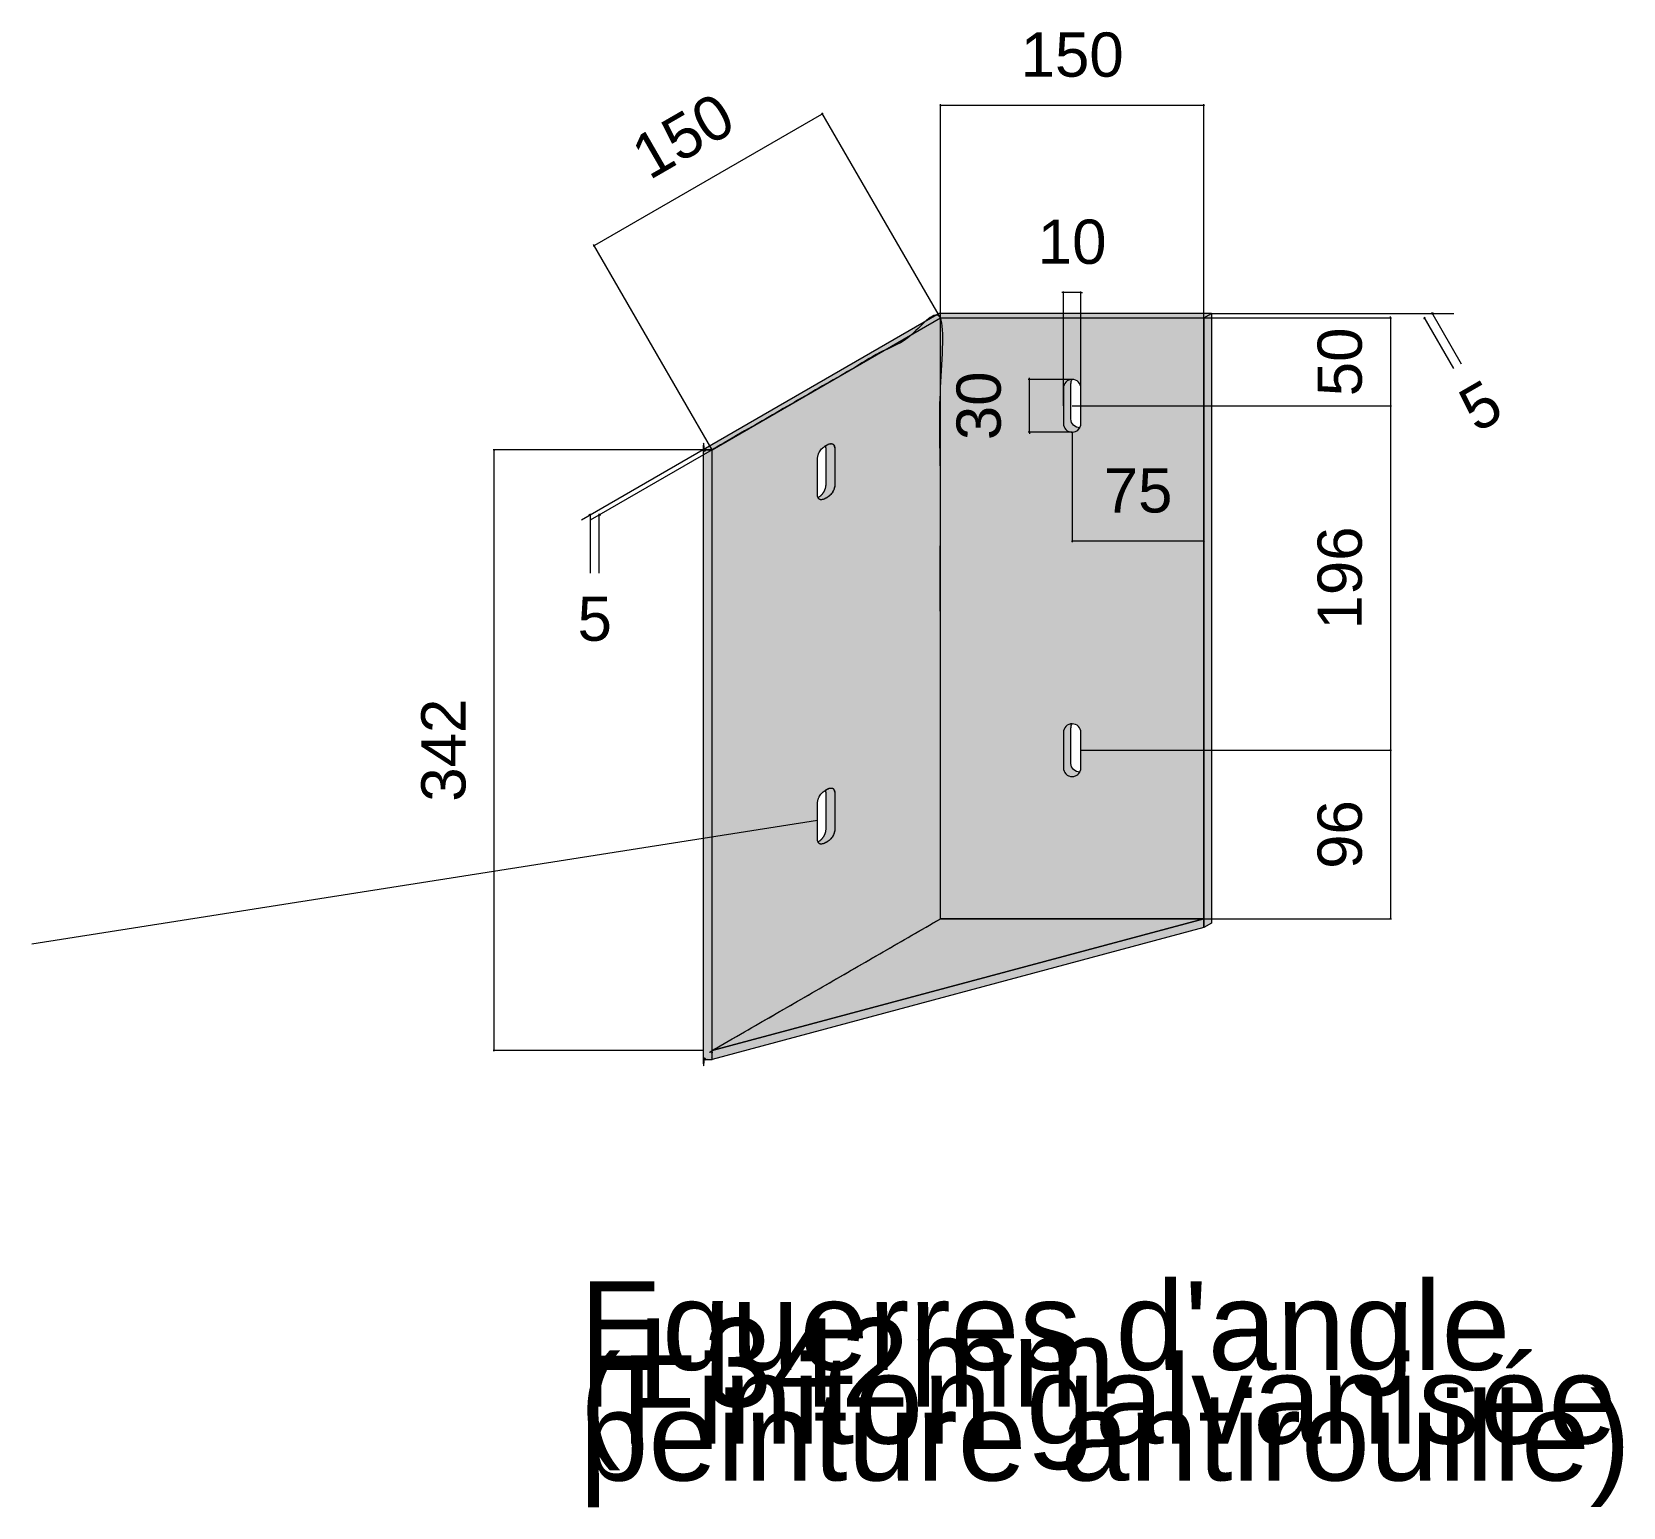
# Model space of a CAD drawing. Header units: metres. Extents: x 1838950 to 1842843, y 5171318 to 5174224.
# Drawn here: x 1841938 to 1842843, y 5172597 to 5173437 of the extents above; entities that cross this region are included whole.
import ezdxf

# ---------------------------------------------------------------- set-up
doc = ezdxf.new("R2010")
doc.units = ezdxf.units.M
doc.header["$LTSCALE"] = 0.0254
doc.header["$PDMODE"] = 1
doc.header["$PDSIZE"] = -2
doc.layers.get('0').update_dxf_attribs({"lineweight": 18})
doc.layers.get('DEFPOINTS').update_dxf_attribs({"lineweight": 18})
for name, color, linetype, lineweight in [('00 CHAZAL METAL COTE', 7, 'Continuous', 5), ('00 CHAZAL METAL DESSUS', 7, 'Continuous', 5), ('00 CHAZAL METAL FACE', 7, 'Continuous', 5), ('00 CHAZAL METAL LEGENDE', 7, 'Continuous', 5), ('Cotation', 7, 'Continuous', 5)]:
    doc.layers.add(name, color=color, linetype=linetype, lineweight=lineweight)
doc.styles.add('Arial', font='arial.ttf')
doc.dimstyles.new('Arch', dxfattribs={"dimtxt": 302.065972, "dimasz": 0.002245, "dimexe": 0.003175, "dimexo": 0.001587, "dimgap": 0.001587, "dimtad": 1, "dimzin": 3, "dimtxsty": 'Arial', "dimblk": 'VW_SLASH', "dimblk1": 'VW_SLASH', "dimblk2": 'VW_SLASH', "dimcen": 0, "dimdle": 0.001587, "dimazin": 0, "dimtfac": 1, "dimtix": 1, "dimtmove": 0, "dimatfit": 0, "dimldrblk": 'VW_FILLEDARROW-3', "dimfxl": 1, "dimfrac": 2, "dimtolj": 1, "dimtzin": 3, "dimarcsym": 0})

# ---------------------------------------------------------------- blocks, each defined once
blk = doc.blocks.new('VW_SLASH')
at = {"color": 0, "linetype": 'ByBlock', "lineweight": -2, "transparency": 16777216}
blk.add_line((0.7, 0), (-1, 0), dxfattribs=at)
at = {"color": 0, "lineweight": 20, "transparency": 16777216, "flags": 128}
blk.add_lwpolyline([(0.5, 0.5), (-0.5, -0.5)], dxfattribs=at)
blk = doc.blocks.new('*D1561')
at = {"layer": 'Cotation', "color": 0, "lineweight": -2, "transparency": 16777216}
for p, q in [((1842454.46, 5173274.12), (1842454.46, 5173395.75)), ((1842604.01, 5173395.11), (1842454.91, 5173395.11)), ((1842604.46, 5173274.12), (1842604.46, 5173395.75))]:
    blk.add_line(p, q, dxfattribs=at)
at = {"layer": 'DEFPOINTS', "color": 0, "transparency": 16777216}
for p in [(1842454.46, 5173395.11), (1842454.46, 5173274.11), (1842604.46, 5173274.11)]:
    blk.add_point(p, dxfattribs=at)
at = {"layer": 'Cotation', "color": 0, "lineweight": -2, "transparency": 16777216, "xscale": 0.44896484375, "yscale": 0.44896484375, "zscale": 0.44896484375, "rotation": 180}
blk.add_blockref('VW_SLASH', (1842454.46, 5173395.11), dxfattribs=at)
at = {"layer": 'Cotation', "color": 0, "lineweight": -2, "transparency": 16777216, "xscale": 0.44896484375, "yscale": 0.44896484375, "zscale": 0.44896484375}
blk.add_blockref('VW_SLASH', (1842604.46, 5173395.11), dxfattribs=at)
at = {"layer": 'Cotation', "color": 0, "transparency": 16777216, "insert": (1842529.46, 5173423.84), "char_height": 25.172, "attachment_point": 5, "style": 'Arial'}
blk.add_mtext('\\A1;150', dxfattribs=at)
blk = doc.blocks.new('VW_FILLEDARROW-3')
at = {"linetype": 'Continuous', "lineweight": 0, "transparency": 16777216}
blk.add_hatch(color=0, dxfattribs=at).paths.add_polyline_path([(-1.4, 0.4), (0, 0), (-1.4, -0.4)])
at = {"color": 0, "lineweight": 5, "transparency": 16777216, "flags": 128}
blk.add_lwpolyline([(-1.4, 0.4), (0, 0), (-1.4, -0.4)], close=True, dxfattribs=at)
blk = doc.blocks.new('*D1562')
at = {"layer": 'Cotation', "color": 0, "lineweight": -2, "transparency": 16777216}
for p, q in [((1842257.85, 5173315.54), (1842386.98, 5173390.09)), ((1842454.46, 5173274.12), (1842387.05, 5173390.87)), ((1842324.55, 5173199.12), (1842257.14, 5173315.87))]:
    blk.add_line(p, q, dxfattribs=at)
at = {"layer": 'DEFPOINTS', "color": 0, "transparency": 16777216}
for p in [(1842387.37, 5173390.32), (1842454.46, 5173274.11), (1842324.55, 5173199.11)]:
    blk.add_point(p, dxfattribs=at)
at = {"layer": 'Cotation', "color": 0, "lineweight": -2, "transparency": 16777216, "xscale": 0.44896484375, "yscale": 0.44896484375, "zscale": 0.44896484375}
for p, rotation in [((1842387.37, 5173390.32), 29.99999999991682), ((1842257.46, 5173315.32), 209.9999999999168)]:
    blk.add_blockref('VW_SLASH', p, dxfattribs=dict(at, rotation=rotation))
at = {"layer": 'Cotation', "color": 0, "transparency": 16777216, "insert": (1842308.05, 5173377.7), "char_height": 25.172, "attachment_point": 5, "rotation": 30, "style": 'Arial'}
blk.add_mtext('\\A1;150', dxfattribs=at)
blk = doc.blocks.new('*D1563')
at = {"layer": 'Cotation', "color": 0, "lineweight": -2, "transparency": 16777216}
for p, q in [((1842604.46, 5173254.09), (1842604.46, 5173146.48)), ((1842529.46, 5173209.11), (1842529.46, 5173146.48)), ((1842604.01, 5173147.11), (1842529.91, 5173147.11))]:
    blk.add_line(p, q, dxfattribs=at)
at = {"layer": 'DEFPOINTS', "color": 0, "transparency": 16777216}
for p in [(1842604.46, 5173254.09), (1842529.46, 5173209.11), (1842529.46, 5173147.11)]:
    blk.add_point(p, dxfattribs=at)
at = {"layer": 'Cotation', "color": 0, "lineweight": -2, "transparency": 16777216, "xscale": 0.44896484375, "yscale": 0.44896484375, "zscale": 0.44896484375, "rotation": 180}
blk.add_blockref('VW_SLASH', (1842529.46, 5173147.11), dxfattribs=at)
at = {"layer": 'Cotation', "color": 0, "lineweight": -2, "transparency": 16777216, "xscale": 0.44896484375, "yscale": 0.44896484375, "zscale": 0.44896484375}
blk.add_blockref('VW_SLASH', (1842604.46, 5173147.11), dxfattribs=at)
at = {"layer": 'Cotation', "color": 0, "transparency": 16777216, "insert": (1842566.96, 5173175.79), "char_height": 25.172, "attachment_point": 5, "style": 'Arial'}
blk.add_mtext('\\A1;75', dxfattribs=at)
blk = doc.blocks.new('*D1564')
at = {"layer": 'Cotation', "color": 0, "lineweight": -2, "transparency": 16777216}
for p, q in [((1842529.46, 5173239.11), (1842504.5, 5173239.11)), ((1842505.13, 5173239.56), (1842505.13, 5173240.01)), ((1842505.13, 5173209.11), (1842505.13, 5173239.11)), ((1842529.46, 5173209.11), (1842504.5, 5173209.11)), ((1842505.13, 5173208.67), (1842505.13, 5173208.22))]:
    blk.add_line(p, q, dxfattribs=at)
at = {"layer": 'DEFPOINTS', "color": 0, "transparency": 16777216}
for p in [(1842505.13, 5173239.11), (1842529.46, 5173239.11), (1842529.46, 5173209.11)]:
    blk.add_point(p, dxfattribs=at)
at = {"layer": 'Cotation', "color": 0, "lineweight": -2, "transparency": 16777216, "xscale": 0.44896484375, "yscale": 0.44896484375, "zscale": 0.44896484375}
for p, rotation in [((1842505.13, 5173239.11), 270), ((1842505.13, 5173209.11), 90)]:
    blk.add_blockref('VW_SLASH', p, dxfattribs=dict(at, rotation=rotation))
at = {"layer": 'Cotation', "color": 0, "transparency": 16777216, "insert": (1842476.41, 5173224.11), "char_height": 25.172, "attachment_point": 5, "rotation": 90, "style": 'Arial'}
blk.add_mtext('\\A1;30', dxfattribs=at)
blk = doc.blocks.new('*D1565')
at = {"layer": 'Cotation', "color": 0, "lineweight": -2, "transparency": 16777216}
for p, q in [((1842524.01, 5173288.61), (1842523.56, 5173288.61)), ((1842524.46, 5173224.12), (1842524.46, 5173289.25)), ((1842534.46, 5173288.61), (1842524.46, 5173288.61)), ((1842534.46, 5173224.12), (1842534.46, 5173289.25)), ((1842534.91, 5173288.61), (1842535.35, 5173288.61))]:
    blk.add_line(p, q, dxfattribs=at)
at = {"layer": 'DEFPOINTS', "color": 0, "transparency": 16777216}
for p in [(1842524.46, 5173288.61), (1842524.46, 5173224.11), (1842534.46, 5173224.11)]:
    blk.add_point(p, dxfattribs=at)
at = {"layer": 'Cotation', "color": 0, "lineweight": -2, "transparency": 16777216, "xscale": 0.44896484375, "yscale": 0.44896484375, "zscale": 0.44896484375}
blk.add_blockref('VW_SLASH', (1842524.46, 5173288.61), dxfattribs=at)
at = {"layer": 'Cotation', "color": 0, "lineweight": -2, "transparency": 16777216, "xscale": 0.44896484375, "yscale": 0.44896484375, "zscale": 0.44896484375, "rotation": 180}
blk.add_blockref('VW_SLASH', (1842534.46, 5173288.61), dxfattribs=at)
at = {"layer": 'Cotation', "color": 0, "transparency": 16777216, "insert": (1842529.46, 5173317.34), "char_height": 25.172, "attachment_point": 5, "style": 'Arial'}
blk.add_mtext('\\A1;10', dxfattribs=at)
blk = doc.blocks.new('*D1566')
at = {"layer": 'Cotation', "color": 0, "lineweight": -2, "transparency": 16777216}
for p, q in [((1842254.88, 5173162.04), (1842254.43, 5173162.04)), ((1842255.33, 5173128.83), (1842255.33, 5173162.67)), ((1842260.33, 5173128.83), (1842260.33, 5173162.67)), ((1842260.78, 5173162.04), (1842261.23, 5173162.04))]:
    blk.add_line(p, q, dxfattribs=at)
at = {"layer": 'DEFPOINTS', "color": 0, "transparency": 16777216}
for p in [(1842255.33, 5173162.04), (1842255.33, 5173128.83), (1842260.33, 5173128.83)]:
    blk.add_point(p, dxfattribs=at)
at = {"layer": 'Cotation', "color": 0, "lineweight": -2, "transparency": 16777216, "xscale": 0.44896484375, "yscale": 0.44896484375, "zscale": 0.44896484375}
blk.add_blockref('VW_SLASH', (1842255.33, 5173162.04), dxfattribs=at)
at = {"layer": 'Cotation', "color": 0, "lineweight": -2, "transparency": 16777216, "xscale": 0.44896484375, "yscale": 0.44896484375, "zscale": 0.44896484375, "rotation": 180}
blk.add_blockref('VW_SLASH', (1842260.33, 5173162.04), dxfattribs=at)
at = {"layer": 'Cotation', "color": 0, "transparency": 16777216, "insert": (1842257.83, 5173102.79), "char_height": 25.172, "attachment_point": 5, "style": 'Arial'}
blk.add_mtext('\\A1;5', dxfattribs=at)
blk = doc.blocks.new('*D1567')
at = {"layer": 'Cotation', "color": 0, "lineweight": -2, "transparency": 16777216}
for p, q in [((1842729.69, 5173273.89), (1842729.31, 5173273.67)), ((1842746.69, 5173245.35), (1842729.77, 5173274.66)), ((1842751.02, 5173247.85), (1842734.1, 5173277.16)), ((1842734.8, 5173276.84), (1842735.19, 5173277.06))]:
    blk.add_line(p, q, dxfattribs=at)
at = {"layer": 'DEFPOINTS', "color": 0, "transparency": 16777216}
for p in [(1842730.08, 5173274.11), (1842751.02, 5173247.85), (1842746.69, 5173245.35)]:
    blk.add_point(p, dxfattribs=at)
at = {"layer": 'Cotation', "color": 0, "lineweight": -2, "transparency": 16777216, "xscale": 0.44896484375, "yscale": 0.44896484375, "zscale": 0.44896484375}
for p, rotation in [((1842730.08, 5173274.11), 30.00000000449721), ((1842734.41, 5173276.61), 210.0000000044972)]:
    blk.add_blockref('VW_SLASH', p, dxfattribs=dict(at, rotation=rotation))
at = {"layer": 'Cotation', "color": 0, "transparency": 16777216, "insert": (1842761.87, 5173224.05), "char_height": 25.172, "attachment_point": 5, "rotation": 30, "style": 'Arial'}
blk.add_mtext('\\A1;5', dxfattribs=at)
blk = doc.blocks.new('*D1568')
at = {"layer": 'Cotation', "color": 0, "lineweight": -2, "transparency": 16777216}
for p, q in [((1842322.05, 5173199.11), (1842199.97, 5173199.11)), ((1842200.61, 5172857.56), (1842200.61, 5173198.67)), ((1842319.55, 5172857.11), (1842199.97, 5172857.11))]:
    blk.add_line(p, q, dxfattribs=at)
at = {"layer": 'DEFPOINTS', "color": 0, "transparency": 16777216}
for p in [(1842200.61, 5173199.11), (1842322.05, 5173199.11), (1842319.55, 5172857.11)]:
    blk.add_point(p, dxfattribs=at)
at = {"layer": 'Cotation', "color": 0, "lineweight": -2, "transparency": 16777216, "xscale": 0.44896484375, "yscale": 0.44896484375, "zscale": 0.44896484375}
for p, rotation in [((1842200.61, 5173199.11), 90), ((1842200.61, 5172857.11), 270)]:
    blk.add_blockref('VW_SLASH', p, dxfattribs=dict(at, rotation=rotation))
at = {"layer": 'Cotation', "color": 0, "transparency": 16777216, "insert": (1842171.88, 5173028.11), "char_height": 25.172, "attachment_point": 5, "rotation": 90, "style": 'Arial'}
blk.add_mtext('\\A1;342', dxfattribs=at)
blk = doc.blocks.new('*D1569')
at = {"layer": 'Cotation', "color": 0, "lineweight": -2, "transparency": 16777216}
for p, q in [((1842529.46, 5173274.11), (1842711.23, 5173274.11)), ((1842710.6, 5173274.56), (1842710.6, 5173275.01)), ((1842710.6, 5173274.11), (1842710.6, 5173224.11)), ((1842529.46, 5173224.11), (1842711.23, 5173224.11)), ((1842710.6, 5173223.67), (1842710.6, 5173223.22))]:
    blk.add_line(p, q, dxfattribs=at)
at = {"layer": 'DEFPOINTS', "color": 0, "transparency": 16777216}
for p in [(1842529.46, 5173274.11), (1842529.46, 5173224.11), (1842710.6, 5173224.11)]:
    blk.add_point(p, dxfattribs=at)
at = {"layer": 'Cotation', "color": 0, "lineweight": -2, "transparency": 16777216, "xscale": 0.44896484375, "yscale": 0.44896484375, "zscale": 0.44896484375}
for p, rotation in [((1842710.6, 5173274.11), 270), ((1842710.6, 5173224.11), 90)]:
    blk.add_blockref('VW_SLASH', p, dxfattribs=dict(at, rotation=rotation))
at = {"layer": 'Cotation', "color": 0, "transparency": 16777216, "insert": (1842681.87, 5173249.11), "char_height": 25.172, "attachment_point": 5, "rotation": 90, "style": 'Arial'}
blk.add_mtext('\\A1;50', dxfattribs=at)
blk = doc.blocks.new('*D1581')
at = {"layer": 'Cotation', "color": 0, "lineweight": -2, "transparency": 16777216}
for p, q in [((1842534.46, 5173028.11), (1842711.23, 5173028.11)), ((1842710.6, 5173027.67), (1842710.6, 5172932.56)), ((1842545.33, 5172932.11), (1842711.23, 5172932.11))]:
    blk.add_line(p, q, dxfattribs=at)
at = {"layer": 'DEFPOINTS', "color": 0, "transparency": 16777216}
for p in [(1842534.46, 5173028.11), (1842545.33, 5172932.11), (1842710.6, 5172932.11)]:
    blk.add_point(p, dxfattribs=at)
at = {"layer": 'Cotation', "color": 0, "lineweight": -2, "transparency": 16777216, "xscale": 0.44896484375, "yscale": 0.44896484375, "zscale": 0.44896484375}
for p, rotation in [((1842710.6, 5173028.11), 90), ((1842710.6, 5172932.11), 270)]:
    blk.add_blockref('VW_SLASH', p, dxfattribs=dict(at, rotation=rotation))
at = {"layer": 'Cotation', "color": 0, "transparency": 16777216, "insert": (1842681.87, 5172980.11), "char_height": 25.172, "attachment_point": 5, "rotation": 90, "style": 'Arial'}
blk.add_mtext('\\A1;96', dxfattribs=at)
blk = doc.blocks.new('*D1582')
at = {"layer": 'Cotation', "color": 0, "lineweight": -2, "transparency": 16777216}
for p, q in [((1842534.46, 5173224.11), (1842711.23, 5173224.11)), ((1842710.6, 5173223.67), (1842710.6, 5173028.56)), ((1842534.46, 5173028.11), (1842711.23, 5173028.11))]:
    blk.add_line(p, q, dxfattribs=at)
at = {"layer": 'DEFPOINTS', "color": 0, "transparency": 16777216}
for p in [(1842534.46, 5173224.11), (1842534.46, 5173028.11), (1842710.6, 5173028.11)]:
    blk.add_point(p, dxfattribs=at)
at = {"layer": 'Cotation', "color": 0, "lineweight": -2, "transparency": 16777216, "xscale": 0.44896484375, "yscale": 0.44896484375, "zscale": 0.44896484375}
for p, rotation in [((1842710.6, 5173224.11), 90), ((1842710.6, 5173028.11), 270)]:
    blk.add_blockref('VW_SLASH', p, dxfattribs=dict(at, rotation=rotation))
at = {"layer": 'Cotation', "color": 0, "transparency": 16777216, "insert": (1842681.87, 5173126.11), "char_height": 25.172, "attachment_point": 5, "rotation": 90, "style": 'Arial'}
blk.add_mtext('\\A1;196', dxfattribs=at)
blk = doc.blocks.new('Groupe-2045-1')
at = {"layer": '00 CHAZAL METAL COTE', "linetype": 'Continuous', "lineweight": 0, "true_color": 0x888888}
h = blk.add_hatch(color=252, dxfattribs=at)
h.paths.add_polyline_path([(1842454.46, 5172932.11), (1842324.55, 5172857.11), (1842324.55, 5172852.11), (1842319.55, 5172852.11), (1842319.55, 5173199.11), (1842324.55, 5173199.11), (1842454.46, 5173274.11)])
h.paths.add_polyline_path([(1842384.5, 5173192.95), (1842384.5, 5173174.5), (1842384.58, 5173173.19), (1842384.82, 5173172.16), (1842385.21, 5173171.39), (1842385.75, 5173170.89), (1842386.46, 5173170.67), (1842387.32, 5173170.71), (1842388.33, 5173171.03), (1842389.5, 5173171.61), (1842390.68, 5173172.38), (1842391.69, 5173173.24), (1842392.55, 5173174.19), (1842393.25, 5173175.22), (1842393.8, 5173176.35), (1842394.19, 5173177.57), (1842394.43, 5173178.88), (1842394.5, 5173180.27), (1842394.5, 5173198.73), (1842394.43, 5173200.04), (1842394.19, 5173201.07), (1842393.8, 5173201.84), (1842393.25, 5173202.34), (1842392.55, 5173202.56), (1842391.69, 5173202.52), (1842390.68, 5173202.2), (1842389.5, 5173201.61), (1842388.33, 5173200.85), (1842387.32, 5173199.99), (1842386.46, 5173199.04), (1842385.75, 5173198.01), (1842385.21, 5173196.88), (1842384.82, 5173195.66), (1842384.58, 5173194.35)])
h.paths.add_polyline_path([(1842384.5, 5172996.95), (1842384.5, 5172978.5), (1842384.58, 5172977.19), (1842384.82, 5172976.16), (1842385.21, 5172975.39), (1842385.75, 5172974.89), (1842386.46, 5172974.67), (1842387.32, 5172974.71), (1842388.33, 5172975.03), (1842389.5, 5172975.61), (1842390.68, 5172976.38), (1842391.69, 5172977.24), (1842392.55, 5172978.19), (1842393.25, 5172979.22), (1842393.8, 5172980.35), (1842394.19, 5172981.57), (1842394.43, 5172982.88), (1842394.5, 5172984.27), (1842394.5, 5173002.73), (1842394.43, 5173004.04), (1842394.19, 5173005.07), (1842393.8, 5173005.84), (1842393.25, 5173006.34), (1842392.55, 5173006.56), (1842391.69, 5173006.52), (1842390.68, 5173006.2), (1842389.5, 5173005.61), (1842388.33, 5173004.85), (1842387.32, 5173003.99), (1842386.46, 5173003.04), (1842385.75, 5173002.01), (1842385.21, 5173000.88), (1842384.82, 5172999.66), (1842384.58, 5172998.35)])
blk.add_hatch(color=252, dxfattribs=at).paths.add_polyline_path([(1842608.79, 5172929.61), (1842604.46, 5172927.11), (1842604.46, 5173274.11), (1842608.79, 5173276.61)])
h = blk.add_hatch(color=252, dxfattribs=at)
edge = h.paths.add_edge_path()
edge.add_arc((1842533.79, 5173216.61), 5, 180, 270, ccw=False)
edge.add_line((1842528.79, 5173216.61), (1842528.79, 5173236.61))
edge.add_arc((1842533.79, 5173236.61), 5, 150.00001, 180, ccw=False)
edge.add_arc((1842529.46, 5173234.11), 5, 90, 180)
edge.add_line((1842524.46, 5173234.11), (1842524.46, 5173214.11))
edge.add_arc((1842529.46, 5173214.11), 5, 180, 330)
edge.add_line((1842533.79, 5173211.61), (1842533.79, 5173211.61))
h = blk.add_hatch(color=252, dxfattribs=at)
edge = h.paths.add_edge_path()
edge.add_arc((1842533.79, 5173020.61), 5, 180, 270, ccw=False)
edge.add_line((1842528.79, 5173020.61), (1842528.79, 5173040.61))
edge.add_arc((1842533.79, 5173040.61), 5, 150.00001, 180, ccw=False)
edge.add_arc((1842529.46, 5173038.11), 5, 90, 180)
edge.add_line((1842524.46, 5173038.11), (1842524.46, 5173018.11))
edge.add_arc((1842529.46, 5173018.11), 5, 180, 330)
edge.add_line((1842533.79, 5173015.61), (1842533.79, 5173015.61))
at = {"layer": '00 CHAZAL METAL DESSUS', "linetype": 'Continuous', "lineweight": 0, "true_color": 0x555555}
for points in [[(1842608.79, 5173276.61), (1842453.79, 5173276.61), (1842319.55, 5173199.11), (1842324.55, 5173199.11), (1842454.46, 5173274.11), (1842604.46, 5173274.11)], [(1842324.55, 5172857.11), (1842454.46, 5172932.11), (1842604.46, 5172932.11)]]:
    blk.add_hatch(color=251, dxfattribs=at).paths.add_polyline_path(points)
at = {"layer": '00 CHAZAL METAL FACE', "linetype": 'Continuous', "lineweight": 0, "true_color": 0xbbbbbb}
h = blk.add_hatch(color=9, dxfattribs=at)
h.paths.add_polyline_path([(1842604.46, 5172932.11), (1842454.46, 5172932.11), (1842454.46, 5173274.11), (1842604.46, 5173274.11)])
edge = h.paths.add_edge_path()
edge.add_line((1842524.46, 5173038.11), (1842524.46, 5173018.11))
edge.add_arc((1842529.46, 5173018.11), 5, 180, 360)
edge.add_line((1842534.46, 5173018.11), (1842534.46, 5173038.11))
edge.add_arc((1842529.46, 5173038.11), 5, 0, 180)
edge.add_line((1842524.46, 5173038.11), (1842524.46, 5173038.11))
edge = h.paths.add_edge_path()
edge.add_line((1842524.46, 5173234.11), (1842524.46, 5173214.11))
edge.add_arc((1842529.46, 5173214.11), 5, 180, 360)
edge.add_line((1842534.46, 5173214.11), (1842534.46, 5173234.11))
edge.add_arc((1842529.46, 5173234.11), 5, 0, 180)
edge.add_line((1842524.46, 5173234.11), (1842524.46, 5173234.11))
for points in [[(1842389.5, 5173198.73), (1842389.5, 5173180.27), (1842389.43, 5173178.94), (1842389.22, 5173177.68), (1842388.86, 5173176.5), (1842388.36, 5173175.41), (1842387.72, 5173174.4), (1842386.93, 5173173.48), (1842386, 5173172.63), (1842384.93, 5173171.87), (1842385.23, 5173171.36), (1842385.6, 5173170.99), (1842386.06, 5173170.76), (1842386.59, 5173170.66), (1842387.2, 5173170.69), (1842387.89, 5173170.86), (1842388.66, 5173171.17), (1842389.5, 5173171.61), (1842390.68, 5173172.38), (1842391.69, 5173173.24), (1842392.55, 5173174.19), (1842393.25, 5173175.22), (1842393.8, 5173176.35), (1842394.19, 5173177.57), (1842394.43, 5173178.88), (1842394.5, 5173180.27), (1842394.5, 5173198.73), (1842394.43, 5173200.04), (1842394.19, 5173201.07), (1842393.8, 5173201.84), (1842393.25, 5173202.34), (1842392.55, 5173202.56), (1842391.69, 5173202.52), (1842390.68, 5173202.2), (1842389.5, 5173201.61), (1842389.45, 5173201.58), (1842389.4, 5173201.55), (1842389.34, 5173201.52), (1842389.29, 5173201.49), (1842389.24, 5173201.46), (1842389.18, 5173201.42), (1842389.13, 5173201.39), (1842389.08, 5173201.36), (1842389.18, 5173201.11), (1842389.27, 5173200.84), (1842389.34, 5173200.54), (1842389.4, 5173200.23), (1842389.45, 5173199.89), (1842389.48, 5173199.52), (1842389.5, 5173199.14)], [(1842324.55, 5173199.11), (1842319.55, 5173199.11), (1842319.55, 5172852.11), (1842324.55, 5172852.11)], [(1842389.5, 5173002.73), (1842389.5, 5172984.27), (1842389.43, 5172982.94), (1842389.22, 5172981.68), (1842388.86, 5172980.5), (1842388.36, 5172979.41), (1842387.72, 5172978.4), (1842386.93, 5172977.48), (1842386, 5172976.63), (1842384.93, 5172975.87), (1842385.23, 5172975.36), (1842385.6, 5172974.99), (1842386.06, 5172974.76), (1842386.59, 5172974.66), (1842387.2, 5172974.69), (1842387.89, 5172974.86), (1842388.66, 5172975.17), (1842389.5, 5172975.61), (1842390.68, 5172976.38), (1842391.69, 5172977.24), (1842392.55, 5172978.19), (1842393.25, 5172979.22), (1842393.8, 5172980.35), (1842394.19, 5172981.57), (1842394.43, 5172982.88), (1842394.5, 5172984.27), (1842394.5, 5173002.73), (1842394.43, 5173004.04), (1842394.19, 5173005.07), (1842393.8, 5173005.84), (1842393.25, 5173006.34), (1842392.55, 5173006.56), (1842391.69, 5173006.52), (1842390.68, 5173006.2), (1842389.5, 5173005.61), (1842389.45, 5173005.58), (1842389.4, 5173005.55), (1842389.34, 5173005.52), (1842389.29, 5173005.49), (1842389.24, 5173005.46), (1842389.18, 5173005.42), (1842389.13, 5173005.39), (1842389.08, 5173005.36), (1842389.18, 5173005.11), (1842389.27, 5173004.84), (1842389.34, 5173004.54), (1842389.4, 5173004.23), (1842389.45, 5173003.89), (1842389.48, 5173003.52), (1842389.5, 5173003.14)], [(1842324.55, 5172852.11), (1842324.55, 5172857.11), (1842604.46, 5172932.11), (1842604.46, 5172927.11)]]:
    blk.add_hatch(color=9, dxfattribs=at).paths.add_polyline_path(points)
at = {"layer": '00 CHAZAL METAL LEGENDE', "linetype": 'Continuous', "lineweight": 0}
blk.add_hatch(color=7, dxfattribs=at).paths.add_polyline_path([(1842384.5, 5172988.34), (1842384.5, 5172988.34), (1842384.5, 5172988.34)])
at = {"layer": '00 CHAZAL METAL COTE', "flags": 128}
blk.add_lwpolyline([(1842608.79, 5172929.61), (1842604.46, 5172927.11), (1842604.46, 5173274.11), (1842608.79, 5173276.61)], close=True, dxfattribs=at)
for points in [[(1842533.79, 5173211.61, -0.414214), (1842528.79, 5173216.61), (1842528.79, 5173236.61, -0.131652), (1842529.46, 5173239.11, 0.414214), (1842524.46, 5173234.11), (1842524.46, 5173214.11, 0.767327), (1842533.79, 5173211.61)], [(1842533.79, 5173015.61, -0.414214), (1842528.79, 5173020.61), (1842528.79, 5173040.61, -0.131652), (1842529.46, 5173043.11, 0.414214), (1842524.46, 5173038.11), (1842524.46, 5173018.11, 0.767327), (1842533.79, 5173015.61)]]:
    blk.add_lwpolyline(points, format="xyb", close=True, dxfattribs=at)
at = {"layer": '00 CHAZAL METAL COTE'}
for points, degree, knots in [([(1842454.46, 5172932.11), (1842324.55, 5172857.11), (1842324.55, 5172852.11), (1842319.55, 5172852.11), (1842319.55, 5173199.11), (1842324.55, 5173199.11), (1842454.46, 5173274.11), (1842454.46, 5172932.11)], 1, [0, 0, 0.149402, 0.154382, 0.159363, 0.50498, 0.50996, 0.659363, 1, 1]), ([(1842384.5, 5173192.95), (1842384.5, 5173183.73), (1842384.5, 5173168.73), (1842394.5, 5173174.5), (1842394.5, 5173189.5), (1842394.5, 5173204.5), (1842384.5, 5173198.73), (1842384.5, 5173192.95)], 2, [0, 0, 0, 0.222074, 0.361037, 0.5, 0.722074, 0.861037, 1, 1, 1]), ([(1842384.5, 5172996.95), (1842384.5, 5172987.73), (1842384.5, 5172972.73), (1842394.5, 5172978.5), (1842394.5, 5172993.5), (1842394.5, 5173008.5), (1842384.5, 5173002.73), (1842384.5, 5172996.95)], 2, [0, 0, 0, 0.222074, 0.361037, 0.5, 0.722074, 0.861037, 1, 1, 1])]:
    blk.add_open_spline(points, degree=degree, knots=knots, dxfattribs=at)
at = {"layer": '00 CHAZAL METAL DESSUS', "flags": 128}
for points in [[(1842608.79, 5173276.61), (1842453.79, 5173276.61), (1842319.55, 5173199.11), (1842324.55, 5173199.11), (1842454.46, 5173274.11), (1842604.46, 5173274.11)], [(1842324.55, 5172857.11), (1842454.46, 5172932.11), (1842604.46, 5172932.11)]]:
    blk.add_lwpolyline(points, close=True, dxfattribs=at)
at = {"layer": '00 CHAZAL METAL FACE', "flags": 128}
for points in [[(1842604.46, 5172932.11), (1842454.46, 5172932.11), (1842454.46, 5173274.11), (1842604.46, 5173274.11)], [(1842324.55, 5173199.11), (1842319.55, 5173199.11), (1842319.55, 5172852.11), (1842324.55, 5172852.11)], [(1842324.55, 5172852.11), (1842324.55, 5172857.11), (1842604.46, 5172932.11), (1842604.46, 5172927.11)]]:
    blk.add_lwpolyline(points, close=True, dxfattribs=at)
for points in [[(1842524.46, 5173234.11), (1842524.46, 5173214.11, 1), (1842534.46, 5173214.11), (1842534.46, 5173234.11, 1), (1842524.46, 5173234.11)], [(1842524.46, 5173038.11), (1842524.46, 5173018.11, 1), (1842534.46, 5173018.11), (1842534.46, 5173038.11, 1), (1842524.46, 5173038.11)]]:
    blk.add_lwpolyline(points, format="xyb", close=True, dxfattribs=at)
at = {"layer": '00 CHAZAL METAL FACE'}
for points in [[(1842389.5, 5173198.73), (1842389.5, 5173189.5), (1842389.5, 5173174.75), (1842384.93, 5173171.87), (1842385.96, 5173169.57), (1842389.5, 5173171.61), (1842394.5, 5173174.5), (1842394.5, 5173189.5), (1842394.5, 5173204.5), (1842389.5, 5173201.61), (1842389.29, 5173201.49), (1842389.08, 5173201.36), (1842389.5, 5173200.41), (1842389.5, 5173198.73)], [(1842389.5, 5173002.73), (1842389.5, 5172993.5), (1842389.5, 5172978.75), (1842384.93, 5172975.87), (1842385.96, 5172973.57), (1842389.5, 5172975.61), (1842394.5, 5172978.5), (1842394.5, 5172993.5), (1842394.5, 5173008.5), (1842389.5, 5173005.61), (1842389.29, 5173005.49), (1842389.08, 5173005.36), (1842389.5, 5173004.41), (1842389.5, 5173002.73)]]:
    blk.add_open_spline(points, degree=2, knots=[0, 0, 0, 0.295361, 0.472154, 0.472154, 0.554637, 0.554637, 0.671066, 0.857128, 0.973557, 0.973557, 0.978616, 0.978616, 1, 1, 1], dxfattribs=at)
at = {"layer": '00 CHAZAL METAL LEGENDE'}
for p, q in [((1842608.79, 5173276.61), (1842746.68, 5173276.61)), ((1842319.55, 5173199.11), (1842250.27, 5173159.11)), ((1842324.55, 5173199.11), (1842255.27, 5173159.11)), ((1841937.53, 5172917.88), (1842384.5, 5172988.34))]:
    blk.add_line(p, q, dxfattribs=at)
at = {"layer": '00 CHAZAL METAL LEGENDE', "lineweight": 5, "flags": 128}
blk.add_lwpolyline([(1842384.5, 5172988.34), (1842384.5, 5172988.34), (1842384.5, 5172988.34)], close=True, dxfattribs=at)
at = {"layer": '00 CHAZAL METAL LEGENDE', "insert": (1842249.26, 5172725.72), "char_height": 50.3443, "attachment_point": 1, "line_spacing_factor": 0.25, "style": 'Arial'}
blk.add_mtext("Equerres d'angle\\PH 342mm\\P(Finiton galvanisée\\Ppeinture antirouille)", dxfattribs=at)
at = {"layer": 'Cotation'}
for base, p1, p2, picture, middle in [((1842454.46, 5173395.11), (1842604.46, 5173274.11), (1842454.46, 5173274.11), '*D1561', (1842529.46, 5173423.84)), ((1842524.46, 5173288.61), (1842534.46, 5173224.11), (1842524.46, 5173224.11), '*D1565', (1842529.46, 5173317.34)), ((1842529.46, 5173147.11), (1842604.46, 5173254.09), (1842529.46, 5173209.11), '*D1563', (1842566.96, 5173175.79))]:
    dim = blk.add_linear_dim(base=base, p1=p1, p2=p2, dimstyle='Arch', override={"dimtxt": 25.172164, "dimasz": 0.448965, "dimexe": 0.635, "dimgap": 15.875, "dimdec": 0, "dimpost": '<>', "dimtxsty": 'Arial', "dimdle": 0.3175, "dimtmove": 2}, dxfattribs=at)
    dim.commit()
    dim.dimension.update_dxf_attribs({"geometry": picture, "text_midpoint": middle})
for base, p1, p2, angle, picture, middle in [((1842387.37, 5173390.32), (1842324.55, 5173199.11), (1842454.46, 5173274.11), 30, '*D1562', (1842308.05, 5173377.7)), ((1842710.6, 5173224.11), (1842529.46, 5173274.11), (1842529.46, 5173224.11), 270, '*D1569', (1842681.87, 5173249.11)), ((1842505.13, 5173239.11), (1842529.46, 5173209.11), (1842529.46, 5173239.11), 270, '*D1564', (1842476.41, 5173224.11)), ((1842710.6, 5173028.11), (1842534.46, 5173224.11), (1842534.46, 5173028.11), 270, '*D1582', (1842681.87, 5173126.11)), ((1842200.61, 5173199.11), (1842319.55, 5172857.11), (1842322.05, 5173199.11), 270, '*D1568', (1842171.88, 5173028.11)), ((1842710.6, 5172932.11), (1842534.46, 5173028.11), (1842545.33, 5172932.11), 270, '*D1581', (1842681.87, 5172980.11))]:
    dim = blk.add_linear_dim(base=base, p1=p1, p2=p2, angle=angle, dimstyle='Arch', override={"dimtxt": 25.172164, "dimasz": 0.448965, "dimexe": 0.635, "dimgap": 15.875, "dimdec": 0, "dimpost": '<>', "dimtxsty": 'Arial', "dimdle": 0.3175, "dimtmove": 2}, dxfattribs=at)
    dim.commit()
    dim.dimension.update_dxf_attribs({"geometry": picture, "text_midpoint": middle})
dim = blk.add_linear_dim(base=(1842730.08, 5173274.11), p1=(1842751.02, 5173247.85), p2=(1842746.69, 5173245.35), angle=30, dimstyle='Arch', override={"dimtxt": 25.172164, "dimasz": 0.448965, "dimexe": 0.635, "dimgap": 59.249011, "dimdec": 0, "dimpost": '<>', "dimtxsty": 'Arial', "dimdle": 0.3175, "dimtmove": 2}, dxfattribs=at)
dim.commit()
dim.dimension.update_dxf_attribs({"geometry": '*D1567', "text_midpoint": (1842761.87, 5173224.05), "dimtype": 160})
dim = blk.add_linear_dim(base=(1842255.33, 5173162.04), p1=(1842260.33, 5173128.83), p2=(1842255.33, 5173128.83), dimstyle='Arch', override={"dimtxt": 25.172164, "dimasz": 0.448965, "dimexe": 0.635, "dimgap": 59.249011, "dimdec": 0, "dimpost": '<>', "dimtxsty": 'Arial', "dimdle": 0.3175, "dimtmove": 2}, dxfattribs=at)
dim.commit()
dim.dimension.update_dxf_attribs({"geometry": '*D1566', "text_midpoint": (1842257.83, 5173102.79), "dimtype": 160})

msp = doc.modelspace()

# ---------------------------------------------------------------- block references
at = {"color": 7, "transparency": 33554687}
msp.add_blockref('Groupe-2045-1', (0, 0), dxfattribs=at)

doc.saveas('drawing.dxf')
